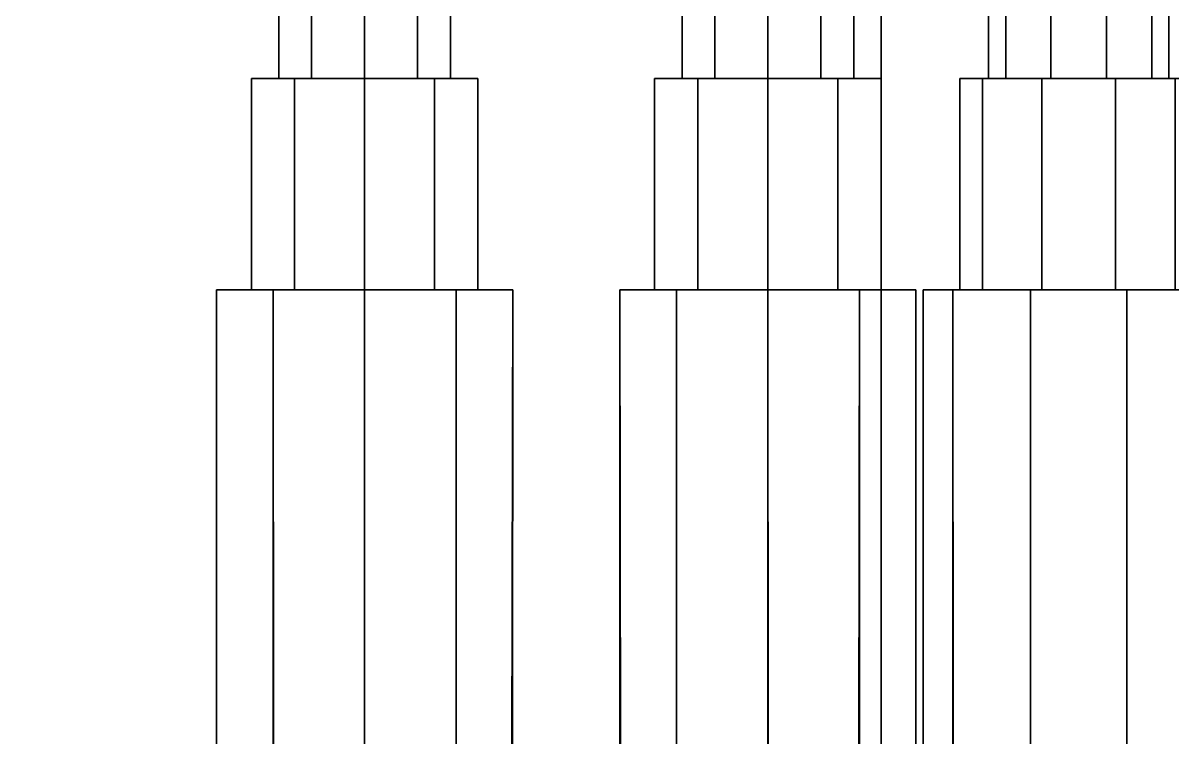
# Model space of a CAD drawing. Extents: x -252 to 252, y 0 to 101.
# Drawn here: x -99.1 to -89.15, y 7.75 to 13.94 of the extents above; entities that cross this region are included whole.
import ezdxf

# ---------------------------------------------------------------- set-up
doc = ezdxf.new("R2010")
doc.units = 0

msp = doc.modelspace()

# ---------------------------------------------------------------- linework, layer by layer
for points in [[(-91.667435, 93.664322, 218.68718), (-91.667191, -0.000022, 218.687424), (-185.538284, 0, 218.687424), (-185.538101, 93.664322, 218.68718)], [(-91.667191, -0.000022, 218.687424), (-91.667435, 93.664322, 218.68718), (-91.667191, 56.198593, 200.323898), (-91.667191, 37.46571, 200.323898)], [(-91.667191, -0.000022, 218.687424), (-91.667191, 37.46571, 200.323898), (-91.667191, 17.685013, 200.323898)], [(-91.667191, -0.000039, 200.323898), (-91.667191, 17.685013, 200.323898), (-109.463333, 17.685013, 200.323898), (-109.463333, -0.000039, 200.323898)], [(-91.667191, -0.000022, 218.687424), (-91.667191, 17.685013, 200.323898), (-91.667191, -0.000039, 200.323898)], [(-96.597519, 16.087584, 135.991364), (-96.881088, 16.087582, 136.381836), (-96.881088, 13.455573, 136.381836), (-96.597519, 13.455574, 135.991364)], [(-96.881088, 16.087582, 136.381836), (-96.881088, 16.087584, 136.86438), (-96.881088, 13.455574, 136.86438), (-96.881088, 13.455573, 136.381836)], [(-96.881088, 16.087584, 136.86438), (-96.597519, 16.087584, 137.254745), (-96.597519, 13.455574, 137.254745), (-96.881088, 13.455574, 136.86438)], [(-96.138565, 16.087584, 135.842178), (-96.597519, 16.087584, 135.991364), (-96.597519, 13.455574, 135.991364), (-96.138565, 13.455574, 135.842178)], [(-96.597519, 16.087584, 137.254745), (-96.138565, 16.087582, 137.403854), (-96.138565, 13.455573, 137.403854), (-96.597519, 13.455574, 137.254745)], [(-95.679855, 16.087582, 135.991364), (-96.138565, 16.087584, 135.842178), (-96.138565, 13.455574, 135.842178), (-95.679855, 13.455573, 135.991364)], [(-96.138565, 16.087582, 137.403854), (-95.679855, 16.087584, 137.254745), (-95.679855, 13.455574, 137.254745), (-96.138565, 13.455573, 137.403854)], [(-95.679855, 16.087584, 137.254745), (-95.396042, 16.087584, 136.86438), (-95.396042, 13.455574, 136.86438), (-95.679855, 13.455574, 137.254745)], [(-95.396042, 16.087582, 136.381836), (-95.679855, 16.087582, 135.991364), (-95.679855, 13.455573, 135.991364), (-95.396042, 13.455573, 136.381836)], [(-95.396042, 16.087584, 136.86438), (-95.396042, 16.087582, 136.381836), (-95.396042, 13.455573, 136.381836), (-95.396042, 13.455574, 136.86438)], [(-93.105972, 16.087584, -55.543411), (-93.389755, 16.087584, -55.153046), (-93.389755, 13.455574, -55.153046), (-93.105972, 13.455574, -55.543411)], [(-93.389755, 16.087584, -55.153046), (-93.389755, 16.087582, -54.670502), (-93.389755, 13.455573, -54.670502), (-93.389755, 13.455574, -55.153046)], [(-93.389755, 16.087582, -54.670502), (-93.105972, 16.087582, -54.280029), (-93.105972, 13.455573, -54.280029), (-93.389755, 13.455573, -54.670502)], [(-93.105972, 16.087582, -54.280029), (-92.647263, 16.087584, -54.130844), (-92.647263, 13.455574, -54.130844), (-93.105972, 13.455573, -54.280029)], [(-92.647263, 16.087582, -55.69252), (-93.105972, 16.087584, -55.543411), (-93.105972, 13.455574, -55.543411), (-92.647263, 13.455573, -55.69252)], [(-92.647263, 16.087584, -54.130844), (-92.188309, 16.087584, -54.280029), (-92.188309, 13.455574, -54.280029), (-92.647263, 13.455574, -54.130844)], [(-92.188309, 16.087584, -55.543411), (-92.647263, 16.087582, -55.69252), (-92.647263, 13.455573, -55.69252), (-92.188309, 13.455574, -55.543411)], [(-92.188309, 16.087584, -54.280029), (-91.904739, 16.087582, -54.670502), (-91.904739, 13.455573, -54.670502), (-92.188309, 13.455574, -54.280029)], [(-91.904739, 16.087584, -55.153046), (-92.188309, 16.087584, -55.543411), (-92.188309, 13.455574, -55.543411), (-91.904739, 13.455574, -55.153046)], [(-91.904739, 16.087582, -54.670502), (-91.904739, 16.087584, -55.153046), (-91.904739, 13.455574, -55.153046), (-91.904739, 13.455573, -54.670502)], [(-90.587936, 16.087582, -146.02002), (-90.737106, 16.087584, -145.561295), (-90.737106, 13.455574, -145.561295), (-90.587936, 13.455573, -146.02002)], [(-90.737106, 16.087584, -145.561295), (-90.587936, 16.087584, -145.102371), (-90.587936, 13.455574, -145.102371), (-90.737106, 13.455574, -145.561295)], [(-90.587936, 16.087584, -145.102371), (-90.197464, 16.087582, -144.818802), (-90.197464, 13.455573, -144.818802), (-90.587936, 13.455574, -145.102371)], [(-90.197464, 16.087582, -146.303818), (-90.587936, 16.087582, -146.02002), (-90.587936, 13.455573, -146.02002), (-90.197464, 13.455573, -146.303818)], [(-89.71492, 16.087584, -146.303818), (-90.197464, 16.087582, -146.303818), (-90.197464, 13.455573, -146.303818), (-89.71492, 13.455574, -146.303818)], [(-90.197464, 16.087582, -144.818802), (-89.71492, 16.087584, -144.818802), (-89.71492, 13.455574, -144.818802), (-90.197464, 13.455573, -144.818802)], [(-89.324539, 16.087584, -146.02002), (-89.71492, 16.087584, -146.303818), (-89.71492, 13.455574, -146.303818), (-89.324539, 13.455574, -146.02002)], [(-89.71492, 16.087584, -144.818802), (-89.324539, 16.087584, -145.102371), (-89.324539, 13.455574, -145.102371), (-89.71492, 13.455574, -144.818802)], [(-89.324539, 16.087584, -145.102371), (-89.17543, 16.087582, -145.561295), (-89.17543, 13.455573, -145.561295), (-89.324539, 13.455574, -145.102371)], [(-89.17543, 16.087582, -145.561295), (-89.324539, 16.087584, -146.02002), (-89.324539, 13.455574, -146.02002), (-89.17543, 13.455573, -145.561295)], [(-96.597519, 13.455574, 135.991364), (-96.881088, 13.455573, 136.381836), (-97.119095, 13.455573, 136.304459), (-96.744553, 13.455573, 135.789108)], [(-96.881088, 13.455573, 136.381836), (-96.881088, 13.455574, 136.86438), (-97.119095, 13.455573, 136.941544), (-97.119095, 13.455573, 136.304459)], [(-96.881088, 13.455574, 136.86438), (-96.597519, 13.455574, 137.254745), (-96.744553, 13.455573, 137.457001), (-97.119095, 13.455573, 136.941544)], [(-96.744553, 13.455573, 135.789108), (-97.119095, 13.455573, 136.304459), (-97.119095, 11.626431, 136.304459), (-96.744553, 11.626431, 135.789108)], [(-97.119095, 13.455573, 136.304459), (-97.119095, 13.455573, 136.941544), (-97.119095, 11.626431, 136.941544), (-97.119095, 11.626431, 136.304459)], [(-97.119095, 13.455573, 136.941544), (-96.744553, 13.455573, 137.457001), (-96.744553, 11.626431, 137.457001), (-97.119095, 11.626431, 136.941544)], [(-96.138565, 13.455574, 135.842178), (-96.597519, 13.455574, 135.991364), (-96.744553, 13.455573, 135.789108), (-96.138565, 13.455573, 135.5923)], [(-96.597519, 13.455574, 137.254745), (-96.138565, 13.455573, 137.403854), (-96.138565, 13.455573, 137.653915), (-96.744553, 13.455573, 137.457001)], [(-96.138565, 13.455573, 135.5923), (-96.744553, 13.455573, 135.789108), (-96.744553, 11.626431, 135.789108), (-96.138565, 11.626431, 135.5923)], [(-96.744553, 13.455573, 137.457001), (-96.138565, 13.455573, 137.653915), (-96.138565, 11.626431, 137.653915), (-96.744553, 11.626431, 137.457001)], [(-95.679855, 13.455573, 135.991364), (-96.138565, 13.455574, 135.842178), (-96.138565, 13.455573, 135.5923), (-95.532578, 13.455573, 135.789108)], [(-96.138565, 13.455573, 137.403854), (-95.679855, 13.455574, 137.254745), (-95.532578, 13.455573, 137.457001), (-96.138565, 13.455573, 137.653915)], [(-95.532578, 13.455573, 135.789108), (-96.138565, 13.455573, 135.5923), (-96.138565, 11.626431, 135.5923), (-95.532578, 11.626431, 135.789108)], [(-96.138565, 13.455573, 137.653915), (-95.532578, 13.455573, 137.457001), (-95.532578, 11.626431, 137.457001), (-96.138565, 11.626431, 137.653915)], [(-95.679855, 13.455574, 137.254745), (-95.396042, 13.455574, 136.86438), (-95.158035, 13.455573, 136.941544), (-95.532578, 13.455573, 137.457001)], [(-95.396042, 13.455573, 136.381836), (-95.679855, 13.455573, 135.991364), (-95.532578, 13.455573, 135.789108), (-95.158035, 13.455573, 136.304459)], [(-95.532578, 13.455573, 137.457001), (-95.158035, 13.455573, 136.941544), (-95.158035, 11.626431, 136.941544), (-95.532578, 11.626431, 137.457001)], [(-95.158035, 13.455573, 136.304459), (-95.532578, 13.455573, 135.789108), (-95.532578, 11.626431, 135.789108), (-95.158035, 11.626431, 136.304459)], [(-95.396042, 13.455574, 136.86438), (-95.396042, 13.455573, 136.381836), (-95.158035, 13.455573, 136.304459), (-95.158035, 13.455573, 136.941544)], [(-95.158035, 13.455573, 136.941544), (-95.158035, 13.455573, 136.304459), (-95.158035, 11.626431, 136.304459), (-95.158035, 11.626431, 136.941544)], [(-93.105972, 13.455574, -55.543411), (-93.389755, 13.455574, -55.153046), (-93.627792, 13.455573, -55.230209), (-93.25325, 13.455573, -55.745667)], [(-93.389755, 13.455574, -55.153046), (-93.389755, 13.455573, -54.670502), (-93.627792, 13.455573, -54.593124), (-93.627792, 13.455573, -55.230209)], [(-93.25325, 13.455573, -55.745667), (-93.627792, 13.455573, -55.230209), (-93.627792, 11.626431, -55.230209), (-93.25325, 11.626431, -55.745667)], [(-93.627792, 13.455573, -55.230209), (-93.627792, 13.455573, -54.593124), (-93.627792, 11.626431, -54.593124), (-93.627792, 11.626431, -55.230209)], [(-93.627792, 13.455573, -54.593124), (-93.25325, 13.455573, -54.077774), (-93.25325, 11.626431, -54.077774), (-93.627792, 11.626431, -54.593124)], [(-93.389755, 13.455573, -54.670502), (-93.105972, 13.455573, -54.280029), (-93.25325, 13.455573, -54.077774), (-93.627792, 13.455573, -54.593124)], [(-93.105972, 13.455573, -54.280029), (-92.647263, 13.455574, -54.130844), (-92.647263, 13.455573, -53.880966), (-93.25325, 13.455573, -54.077774)], [(-92.647263, 13.455573, -55.69252), (-93.105972, 13.455574, -55.543411), (-93.25325, 13.455573, -55.745667), (-92.647263, 13.455573, -55.942581)], [(-93.25325, 13.455573, -54.077774), (-92.647263, 13.455573, -53.880966), (-92.647263, 11.626431, -53.880966), (-93.25325, 11.626431, -54.077774)], [(-92.647263, 13.455573, -55.942581), (-93.25325, 13.455573, -55.745667), (-93.25325, 11.626431, -55.745667), (-92.647263, 11.626431, -55.942581)], [(-92.647263, 13.455574, -54.130844), (-92.188309, 13.455574, -54.280029), (-92.041275, 13.455573, -54.077774), (-92.647263, 13.455573, -53.880966)], [(-92.188309, 13.455574, -55.543411), (-92.647263, 13.455573, -55.69252), (-92.647263, 13.455573, -55.942581), (-92.041275, 13.455573, -55.745667)], [(-92.647263, 13.455573, -53.880966), (-92.041275, 13.455573, -54.077774), (-92.041275, 11.626431, -54.077774), (-92.647263, 11.626431, -53.880966)], [(-92.041275, 13.455573, -55.745667), (-92.647263, 13.455573, -55.942581), (-92.647263, 11.626431, -55.942581), (-92.041275, 11.626431, -55.745667)], [(-92.188309, 13.455574, -54.280029), (-91.904739, 13.455573, -54.670502), (-91.666733, 13.455573, -54.593124), (-92.041275, 13.455573, -54.077774)], [(-91.904739, 13.455574, -55.153046), (-92.188309, 13.455574, -55.543411), (-92.041275, 13.455573, -55.745667), (-91.666733, 13.455573, -55.230209)], [(-92.041275, 13.455573, -54.077774), (-91.666733, 13.455573, -54.593124), (-91.666733, 11.626431, -54.593124), (-92.041275, 11.626431, -54.077774)], [(-91.666733, 13.455573, -55.230209), (-92.041275, 13.455573, -55.745667), (-92.041275, 11.626431, -55.745667), (-91.666733, 11.626431, -55.230209)], [(-91.904739, 13.455573, -54.670502), (-91.904739, 13.455574, -55.153046), (-91.666733, 13.455573, -55.230209), (-91.666733, 13.455573, -54.593124)], [(-91.666733, 13.455573, -54.593124), (-91.666733, 13.455573, -55.230209), (-91.666733, 11.626431, -55.230209), (-91.666733, 11.626431, -54.593124)], [(-90.587936, 13.455573, -146.02002), (-90.737106, 13.455574, -145.561295), (-90.986984, 13.455573, -145.561295), (-90.790176, 13.455573, -146.167297)], [(-90.737106, 13.455574, -145.561295), (-90.587936, 13.455574, -145.102371), (-90.790176, 13.455573, -144.955307), (-90.986984, 13.455573, -145.561295)], [(-90.790176, 13.455573, -146.167297), (-90.986984, 13.455573, -145.561295), (-90.986984, 11.626431, -145.561295), (-90.790176, 11.626431, -146.167297)], [(-90.986984, 13.455573, -145.561295), (-90.790176, 13.455573, -144.955307), (-90.790176, 11.626431, -144.955307), (-90.986984, 11.626431, -145.561295)], [(-90.587936, 13.455574, -145.102371), (-90.197464, 13.455573, -144.818802), (-90.274826, 13.455573, -144.580795), (-90.790176, 13.455573, -144.955307)], [(-90.274826, 13.455573, -146.54184), (-90.790176, 13.455573, -146.167297), (-90.790176, 11.626431, -146.167297), (-90.274826, 11.626431, -146.54184)], [(-90.790176, 13.455573, -144.955307), (-90.274826, 13.455573, -144.580795), (-90.274826, 11.626431, -144.580795), (-90.790176, 11.626431, -144.955307)], [(-90.197464, 13.455573, -146.303818), (-90.587936, 13.455573, -146.02002), (-90.790176, 13.455573, -146.167297), (-90.274826, 13.455573, -146.54184)], [(-89.71492, 13.455574, -146.303818), (-90.197464, 13.455573, -146.303818), (-90.274826, 13.455573, -146.54184), (-89.637741, 13.455573, -146.54184)], [(-90.197464, 13.455573, -144.818802), (-89.71492, 13.455574, -144.818802), (-89.637741, 13.455573, -144.580795), (-90.274826, 13.455573, -144.580795)], [(-89.637741, 13.455573, -146.54184), (-90.274826, 13.455573, -146.54184), (-90.274826, 11.626431, -146.54184), (-89.637741, 11.626431, -146.54184)], [(-90.274826, 13.455573, -144.580795), (-89.637741, 13.455573, -144.580795), (-89.637741, 11.626431, -144.580795), (-90.274826, 11.626431, -144.580795)], [(-89.324539, 13.455574, -146.02002), (-89.71492, 13.455574, -146.303818), (-89.637741, 13.455573, -146.54184), (-89.122299, 13.455573, -146.167297)], [(-89.71492, 13.455574, -144.818802), (-89.324539, 13.455574, -145.102371), (-89.122299, 13.455573, -144.955307), (-89.637741, 13.455573, -144.580795)], [(-89.122299, 13.455573, -146.167297), (-89.637741, 13.455573, -146.54184), (-89.637741, 11.626431, -146.54184), (-89.122299, 11.626431, -146.167297)], [(-89.637741, 13.455573, -144.580795), (-89.122299, 13.455573, -144.955307), (-89.122299, 11.626431, -144.955307), (-89.637741, 11.626431, -144.580795)], [(-89.324539, 13.455574, -145.102371), (-89.17543, 13.455573, -145.561295), (-88.925369, 13.455573, -145.561295), (-89.122299, 13.455573, -144.955307)], [(-89.17543, 13.455573, -145.561295), (-89.324539, 13.455574, -146.02002), (-89.122299, 13.455573, -146.167297), (-88.925369, 13.455573, -145.561295)], [(-96.930801, 11.626431, 135.532639), (-97.420486, 11.626431, 136.206619), (-97.420486, 7.614397, 136.206589), (-96.926346, 7.614397, 135.535843)], [(-97.420486, 11.626431, 136.206619), (-97.420486, 11.626431, 137.039597), (-97.420486, 7.614397, 137.039597), (-97.420486, 7.614397, 136.206589)], [(-97.420486, 11.626431, 137.039597), (-96.930801, 11.626431, 137.713409), (-96.930801, 7.614397, 137.713409), (-97.420486, 7.614397, 137.039597)], [(-96.744553, 11.626431, 135.789108), (-97.119095, 11.626431, 136.304459), (-97.420486, 11.626431, 136.206619), (-96.930801, 11.626431, 135.532639)], [(-97.119095, 11.626431, 136.304459), (-97.119095, 11.626431, 136.941544), (-97.420486, 11.626431, 137.039597), (-97.420486, 11.626431, 136.206619)], [(-97.119095, 11.626431, 136.941544), (-96.744553, 11.626431, 137.457001), (-96.930801, 11.626431, 137.713409), (-97.420486, 11.626431, 137.039597)], [(-96.138565, 11.626431, 135.275299), (-96.930801, 11.626431, 135.532639), (-96.926346, 7.614397, 135.535843), (-96.138565, 7.614397, 135.275269)], [(-96.930801, 11.626431, 137.713409), (-96.138565, 11.626431, 137.970886), (-96.140427, 7.614397, 137.965363), (-96.930801, 7.614397, 137.713409)], [(-96.138565, 11.626431, 135.5923), (-96.744553, 11.626431, 135.789108), (-96.930801, 11.626431, 135.532639), (-96.138565, 11.626431, 135.275299)], [(-96.744553, 11.626431, 137.457001), (-96.138565, 11.626431, 137.653915), (-96.138565, 11.626431, 137.970886), (-96.930801, 11.626431, 137.713409)], [(-96.138565, 11.626431, 137.970886), (-95.346329, 11.626431, 137.713409), (-95.346329, 7.614397, 137.713409), (-96.140427, 7.614397, 137.965363)], [(-95.346329, 11.626431, 135.532639), (-96.138565, 11.626431, 135.275299), (-96.138565, 7.614397, 135.275269), (-95.346207, 7.614397, 135.532364)], [(-95.532578, 11.626431, 135.789108), (-96.138565, 11.626431, 135.5923), (-96.138565, 11.626431, 135.275299), (-95.346329, 11.626431, 135.532639)], [(-96.138565, 11.626431, 137.653915), (-95.532578, 11.626431, 137.457001), (-95.346329, 11.626431, 137.713409), (-96.138565, 11.626431, 137.970886)], [(-95.532578, 11.626431, 137.457001), (-95.158035, 11.626431, 136.941544), (-94.856644, 11.626431, 137.039597), (-95.346329, 11.626431, 137.713409)], [(-95.158035, 11.626431, 136.304459), (-95.532578, 11.626431, 135.789108), (-95.346329, 11.626431, 135.532639), (-94.856644, 11.626431, 136.206619)], [(-95.346329, 11.626431, 137.713409), (-94.856644, 11.626431, 137.039597), (-94.863388, 7.614397, 137.039536), (-95.346329, 7.614397, 137.713409)], [(-94.856644, 11.626431, 136.206619), (-95.346329, 11.626431, 135.532639), (-95.346207, 7.614397, 135.532364), (-94.856888, 7.614397, 136.206589)], [(-95.158035, 11.626431, 136.941544), (-95.158035, 11.626431, 136.304459), (-94.856644, 11.626431, 136.206619), (-94.856644, 11.626431, 137.039597)], [(-94.856644, 11.626431, 137.039597), (-94.856644, 11.626431, 136.206619), (-94.856888, 7.614397, 136.206589), (-94.863388, 7.614397, 137.039536)], [(-93.439499, 11.626431, -56.002075), (-93.929184, 11.626431, -55.328262), (-93.92244, 7.614397, -55.328201), (-93.439499, 7.614397, -56.002075)], [(-93.929184, 11.626431, -55.328262), (-93.929184, 11.626431, -54.495285), (-93.92894, 7.614397, -54.495255), (-93.92244, 7.614397, -55.328201)], [(-93.929184, 11.626431, -54.495285), (-93.439499, 11.626431, -53.821304), (-93.439621, 7.614397, -53.82103), (-93.92894, 7.614397, -54.495255)], [(-93.25325, 11.626431, -55.745667), (-93.627792, 11.626431, -55.230209), (-93.929184, 11.626431, -55.328262), (-93.439499, 11.626431, -56.002075)], [(-93.627792, 11.626431, -55.230209), (-93.627792, 11.626431, -54.593124), (-93.929184, 11.626431, -54.495285), (-93.929184, 11.626431, -55.328262)], [(-93.627792, 11.626431, -54.593124), (-93.25325, 11.626431, -54.077774), (-93.439499, 11.626431, -53.821304), (-93.929184, 11.626431, -54.495285)], [(-93.439499, 11.626431, -53.821304), (-92.647263, 11.626431, -53.563965), (-92.647263, 7.614397, -53.563934), (-93.439621, 7.614397, -53.82103)], [(-92.647263, 11.626431, -56.259552), (-93.439499, 11.626431, -56.002075), (-93.439499, 7.614397, -56.002075), (-92.645401, 7.614397, -56.254028)], [(-93.25325, 11.626431, -54.077774), (-92.647263, 11.626431, -53.880966), (-92.647263, 11.626431, -53.563965), (-93.439499, 11.626431, -53.821304)], [(-92.647263, 11.626431, -55.942581), (-93.25325, 11.626431, -55.745667), (-93.439499, 11.626431, -56.002075), (-92.647263, 11.626431, -56.259552)], [(-92.647263, 11.626431, -53.563965), (-91.854996, 11.626431, -53.821304), (-91.859451, 7.614397, -53.824509), (-92.647263, 7.614397, -53.563934)], [(-91.854996, 11.626431, -56.002075), (-92.647263, 11.626431, -56.259552), (-92.645401, 7.614397, -56.254028), (-91.854996, 7.614397, -56.002075)], [(-92.647263, 11.626431, -53.880966), (-92.041275, 11.626431, -54.077774), (-91.854996, 11.626431, -53.821304), (-92.647263, 11.626431, -53.563965)], [(-92.041275, 11.626431, -55.745667), (-92.647263, 11.626431, -55.942581), (-92.647263, 11.626431, -56.259552), (-91.854996, 11.626431, -56.002075)], [(-92.041275, 11.626431, -54.077774), (-91.666733, 11.626431, -54.593124), (-91.365341, 11.626431, -54.495285), (-91.854996, 11.626431, -53.821304)], [(-91.666733, 11.626431, -55.230209), (-92.041275, 11.626431, -55.745667), (-91.854996, 11.626431, -56.002075), (-91.365341, 11.626431, -55.328262)], [(-91.854996, 11.626431, -53.821304), (-91.365341, 11.626431, -54.495285), (-91.365341, 7.614397, -54.495255), (-91.859451, 7.614397, -53.824509)], [(-91.365341, 11.626431, -55.328262), (-91.854996, 11.626431, -56.002075), (-91.854996, 7.614397, -56.002075), (-91.365341, 7.614397, -55.328262)], [(-91.666733, 11.626431, -54.593124), (-91.666733, 11.626431, -55.230209), (-91.365341, 11.626431, -55.328262), (-91.365341, 11.626431, -54.495285)], [(-91.365341, 11.626431, -54.495285), (-91.365341, 11.626431, -55.328262), (-91.365341, 7.614397, -55.328262), (-91.365341, 7.614397, -54.495255)], [(-91.046646, 11.626431, -146.353561), (-91.304001, 11.626431, -145.561295), (-91.304031, 7.614397, -145.56131), (-91.046921, 7.614397, -146.353683)], [(-91.304001, 11.626431, -145.561295), (-91.046646, 11.626431, -144.769058), (-91.043442, 7.614397, -144.773514), (-91.304031, 7.614397, -145.56131)], [(-90.790176, 11.626431, -146.167297), (-90.986984, 11.626431, -145.561295), (-91.304001, 11.626431, -145.561295), (-91.046646, 11.626431, -146.353561)], [(-90.986984, 11.626431, -145.561295), (-90.790176, 11.626431, -144.955307), (-91.046646, 11.626431, -144.769058), (-91.304001, 11.626431, -145.561295)], [(-90.372665, 11.626431, -146.843246), (-91.046646, 11.626431, -146.353561), (-91.046921, 7.614397, -146.353683), (-90.372696, 7.614397, -146.843002)], [(-91.046646, 11.626431, -144.769058), (-90.372665, 11.626431, -144.279388), (-90.372696, 7.614397, -144.279388), (-91.043442, 7.614397, -144.773514)], [(-90.274826, 11.626431, -146.54184), (-90.790176, 11.626431, -146.167297), (-91.046646, 11.626431, -146.353561), (-90.372665, 11.626431, -146.843246)], [(-90.790176, 11.626431, -144.955307), (-90.274826, 11.626431, -144.580795), (-90.372665, 11.626431, -144.279388), (-91.046646, 11.626431, -144.769058)], [(-89.539688, 11.626431, -146.843246), (-90.372665, 11.626431, -146.843246), (-90.372696, 7.614397, -146.843002), (-89.539749, 7.614397, -146.836487)], [(-90.372665, 11.626431, -144.279388), (-89.539688, 11.626431, -144.279388), (-89.539688, 7.614397, -144.279388), (-90.372696, 7.614397, -144.279388)], [(-89.637741, 11.626431, -146.54184), (-90.274826, 11.626431, -146.54184), (-90.372665, 11.626431, -146.843246), (-89.539688, 11.626431, -146.843246)], [(-90.274826, 11.626431, -144.580795), (-89.637741, 11.626431, -144.580795), (-89.539688, 11.626431, -144.279388), (-90.372665, 11.626431, -144.279388)], [(-89.122299, 11.626431, -146.167297), (-89.637741, 11.626431, -146.54184), (-89.539688, 11.626431, -146.843246), (-88.865891, 11.626431, -146.353561)], [(-89.637741, 11.626431, -144.580795), (-89.122299, 11.626431, -144.955307), (-88.865891, 11.626431, -144.769058), (-89.539688, 11.626431, -144.279388)], [(-88.865891, 11.626431, -146.353561), (-89.539688, 11.626431, -146.843246), (-89.539749, 7.614397, -146.836487), (-88.865891, 7.614397, -146.353561)], [(-89.539688, 11.626431, -144.279388), (-88.865891, 11.626431, -144.769058), (-88.865891, 7.614397, -144.769058), (-89.539688, 7.614397, -144.279388)]]:
    msp.add_3dface(points)

doc.saveas('drawing.dxf')
